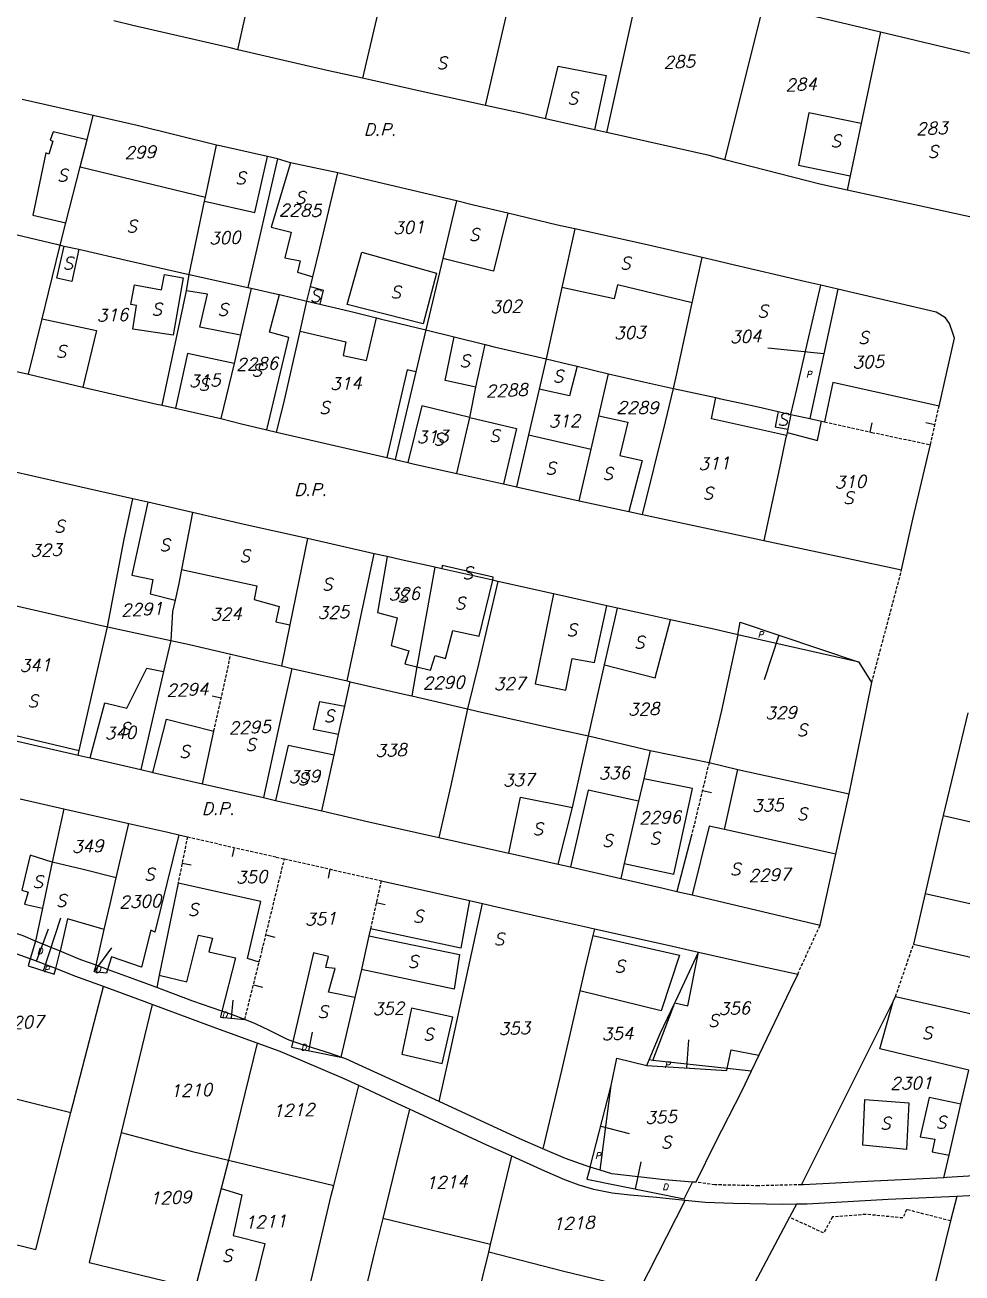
# Model space of a CAD drawing. Extents: x -334462 to -332769, y -29481 to -26664.
# Drawn here: x -333927.8 to -333851.5, y -28750.7 to -28649.1 of the extents above; entities that cross this region are included whole.
import ezdxf
from ezdxf.enums import TextEntityAlignment as Align

# ---------------------------------------------------------------- set-up
doc = ezdxf.new("R2010")
doc.units = 0
doc.header["$MEASUREMENT"] = 0
doc.linetypes.add('HIDDEN', pattern=[0.375, 0.25, -0.125])
for name, color, linetype in [('17', 7, 'CONTINUOUS'), ('18', 7, 'CONTINUOUS'), ('DP$DIVIDING$LINE', 7, 'CONTINUOUS'), ('EASEMENT$BOUNDA$', 7, 'CONTINUOUS'), ('ENC$$ST$$A$$TEXT', 7, 'CONTINUOUS'), ('PARCEL$BOUNDARY', 7, 'CONTINUOUS'), ('PARCEL$NUMBER', 7, 'CONTINUOUS'), ('STRUC$$FOOTPRINT', 7, 'CONTINUOUS')]:
    doc.layers.add(name, color=color, linetype=linetype)
doc.styles.add('ITALICT', font='ITALICT', dxfattribs={"height": 0.2})

msp = doc.modelspace()

# ---------------------------------------------------------------- linework, layer by layer
at = {"layer": '17', "color": 1, "linetype": 'Continuous'}
for p, q in [((-333858.99, -28682.21), (-333858.82, -28681.47)), ((-333872.66, -28711.4), (-333871.93, -28711.57)), ((-333915.05, -28717.32), (-333914.31, -28717.47)), ((-333908.22, -28723.18), (-333907.49, -28723.36))]:
    msp.add_line(p, q, dxfattribs=at)
at = {"layer": '18', "color": 1, "linetype": 'Continuous'}
for p, q in [((-333853.72, -28681.62), (-333854.45, -28681.46)), ((-333911.86, -28703.88), (-333912.6, -28703.72)), ((-333910.8, -28716.06), (-333910.97, -28716.79)), ((-333903, -28717.82), (-333903.16, -28718.55)), ((-333899.23, -28720.53), (-333898.5, -28720.69)), ((-333909.23, -28727.23), (-333908.51, -28727.42))]:
    msp.add_line(p, q, dxfattribs=at)
at = {"layer": 'DP$DIVIDING$LINE', "color": 30, "linetype": 'HIDDEN'}
for p, q in [((-333858.87, -28702.62), (-333856.43, -28693.44)), ((-333864.9, -28726.37), (-333863.08, -28722.39)), ((-333856.92, -28728.18), (-333855.46, -28723.92))]:
    msp.add_line(p, q, dxfattribs=at)
at = {"layer": 'DP$DIVIDING$LINE', "color": 2, "linetype": 'HIDDEN'}
msp.add_lwpolyline([(-333864.6, -28743.52), (-333868.09, -28743.61), (-333871.65, -28743.53), (-333873.21, -28743.32)], dxfattribs=at)
at = {"layer": 'EASEMENT$BOUNDA$', "color": 3, "linetype": 'HIDDEN'}
msp.add_lwpolyline([(-333852.44, -28746.47), (-333856.04, -28745.54), (-333856.33, -28746.23), (-333859.34, -28745.94), (-333862.07, -28746.15), (-333862.79, -28747.45), (-333865.58, -28746.17)], dxfattribs=at)
at = {"layer": 'ENC$$ST$$A$$TEXT', "color": 1, "linetype": 'Continuous'}
for p, q in [((-333862.77, -28675.84), (-333867.33, -28675.38)), ((-333866.43, -28698.77), (-333867.64, -28702.39)), ((-333926.33, -28726.1), (-333924.94, -28721.78)), ((-333926.92, -28725.31), (-333925.93, -28722.69)), ((-333922.21, -28726.19), (-333920.78, -28724.22)), ((-333911.03, -28729.96), (-333910.88, -28728.49)), ((-333904.73, -28732.61), (-333904.43, -28731.09)), ((-333873.93, -28734.01), (-333873.77, -28731.73)), ((-333880.95, -28738.76), (-333878.64, -28739.35)), ((-333878.11, -28743.88), (-333877.66, -28741.66))]:
    msp.add_line(p, q, dxfattribs=at)
at = {"layer": 'PARCEL$BOUNDARY', "color": 7, "linetype": 'Continuous'}
for p, q in [((-333910.51, -28651.07), (-333908.67, -28642.83)), ((-333877.66, -28645.15), (-333880.48, -28657.81)), ((-333870.83, -28660.03), (-333867.65, -28647.37)), ((-333867.65, -28647.37), (-333858.15, -28649.62)), ((-333858.15, -28649.62), (-333859.73, -28657.09)), ((-333922.28, -28656.42), (-333928.07, -28655.13)), ((-333922.78, -28658.42), (-333922.28, -28656.42)), ((-333881.45, -28657.6), (-333885.45, -28656.69)), ((-333859.73, -28657.09), (-333860.63, -28661.35)), ((-333880.48, -28657.81), (-333881.45, -28657.6)), ((-333923.34, -28660.62), (-333922.78, -28658.42)), ((-333913.14, -28663.07), (-333912.24, -28658.84)), ((-333907.29, -28659.96), (-333909.7, -28670.43)), ((-333907.29, -28659.96), (-333908.09, -28659.78)), ((-333906.22, -28660.29), (-333907.29, -28659.96)), ((-333924.51, -28665.18), (-333923.34, -28660.62)), ((-333902.36, -28661.09), (-333906.22, -28660.29)), ((-333860.63, -28661.35), (-333860.87, -28662.5)), ((-333913.21, -28663.42), (-333913.14, -28663.07)), ((-333914.47, -28669.37), (-333913.21, -28663.42)), ((-333892.7, -28663.39), (-333893.81, -28668.07)), ((-333924.97, -28666.99), (-333924.51, -28665.18)), ((-333883.06, -28665.67), (-333884.11, -28670.44)), ((-333924.97, -28666.99), (-333924.66, -28667.06)), ((-333924.66, -28667.06), (-333923.47, -28667.33)), ((-333893.81, -28668.07), (-333895.19, -28673.9)), ((-333873.49, -28671.7), (-333872.68, -28668)), ((-333914.69, -28670.71), (-333914.47, -28669.37)), ((-333914.47, -28669.37), (-333909.7, -28670.43)), ((-333909.7, -28670.43), (-333909.41, -28670.49)), ((-333904.88, -28671.54), (-333904.6, -28670.36)), ((-333904.6, -28670.36), (-333904.41, -28669.57)), ((-333884.11, -28670.44), (-333885.4, -28676.26)), ((-333861.62, -28670.58), (-333863.01, -28670.26)), ((-333916.67, -28680.03), (-333914.69, -28670.71)), ((-333909.41, -28670.49), (-333910.28, -28674.33)), ((-333907.12, -28671.01), (-333904.88, -28671.54)), ((-333905.43, -28673.99), (-333904.88, -28671.54)), ((-333904.88, -28671.54), (-333903.82, -28671.79)), ((-333927.57, -28677.49), (-333926.45, -28672.99)), ((-333910.28, -28674.33), (-333910.8, -28676.63)), ((-333895.19, -28673.9), (-333896, -28677.3)), ((-333895.19, -28673.9), (-333892.88, -28674.47)), ((-333892.88, -28674.47), (-333890.35, -28675.09)), ((-333891.13, -28678.57), (-333890.35, -28675.09)), ((-333885.4, -28676.26), (-333885.97, -28678.72)), ((-333927.57, -28677.49), (-333923.14, -28678.56)), ((-333910.8, -28676.63), (-333911.89, -28681.12)), ((-333896, -28677.3), (-333897.69, -28684.45)), ((-333882.86, -28676.86), (-333880.3, -28677.46)), ((-333881.09, -28680.88), (-333880.3, -28677.46)), ((-333891.6, -28681.03), (-333891.13, -28678.57)), ((-333885.97, -28678.72), (-333886.83, -28682.43)), ((-333875.01, -28678.66), (-333871.58, -28679.41)), ((-333916.67, -28680.03), (-333915.58, -28680.27)), ((-333915.58, -28680.27), (-333911.89, -28681.12)), ((-333866.48, -28680.54), (-333865.45, -28680.77)), ((-333892.66, -28685.58), (-333891.6, -28681.03)), ((-333881.73, -28683.61), (-333881.09, -28680.88)), ((-333865.45, -28680.77), (-333865.71, -28681.99)), ((-333865.45, -28680.77), (-333863.92, -28681.11)), ((-333863.92, -28681.11), (-333862.96, -28681.32)), ((-333862.96, -28681.32), (-333862.71, -28681.38)), ((-333908.15, -28682.03), (-333907.37, -28682.21)), ((-333886.83, -28682.43), (-333887.81, -28686.68)), ((-333865.77, -28682.24), (-333865.82, -28682.5)), ((-333865.71, -28681.99), (-333865.77, -28682.24)), ((-333882.7, -28687.82), (-333881.73, -28683.61)), ((-333898.38, -28684.29), (-333897.69, -28684.45)), ((-333897.69, -28684.45), (-333896.65, -28684.69)), ((-333888.87, -28686.44), (-333887.81, -28686.68)), ((-333887.81, -28686.68), (-333882.7, -28687.82)), ((-333917.85, -28687.93), (-333919.06, -28687.66)), ((-333914.2, -28688.77), (-333917.85, -28687.93)), ((-333878.66, -28688.69), (-333877.55, -28688.93)), ((-333914.2, -28688.77), (-333915.09, -28693.42)), ((-333904.84, -28690.89), (-333906.27, -28697.91)), ((-333899.4, -28692.12), (-333904.84, -28690.89)), ((-333901.61, -28702.49), (-333899.4, -28692.12)), ((-333898.34, -28692.36), (-333899.4, -28692.12)), ((-333894.46, -28693.23), (-333895.92, -28701.35)), ((-333893.89, -28693.36), (-333894.46, -28693.23)), ((-333889.33, -28694.38), (-333889.74, -28694.29)), ((-333884.79, -28695.4), (-333889.33, -28694.38)), ((-333880.44, -28696.37), (-333884.79, -28695.4)), ((-333880.63, -28701.18), (-333879.59, -28696.56)), ((-333879.59, -28696.56), (-333880.44, -28696.37)), ((-333923.43, -28708.15), (-333921.12, -28698.08)), ((-333921.12, -28698.08), (-333915.97, -28699.2)), ((-333906.27, -28697.91), (-333906.95, -28701.25)), ((-333859.9, -28700.96), (-333869.77, -28698.72)), ((-333915.97, -28699.2), (-333916.55, -28701.72)), ((-333916.55, -28701.72), (-333918.4, -28709.71)), ((-333906.95, -28701.25), (-333906.11, -28701.47)), ((-333906.11, -28701.47), (-333901.61, -28702.49)), ((-333895.92, -28701.35), (-333896.34, -28703.71)), ((-333881.93, -28706.97), (-333880.63, -28701.18)), ((-333858.87, -28702.62), (-333859.9, -28700.96)), ((-333901.79, -28704.55), (-333901.35, -28702.55)), ((-333901.61, -28702.49), (-333901.35, -28702.55)), ((-333896.34, -28703.71), (-333891.79, -28704.77)), ((-333902.3, -28706.86), (-333901.79, -28704.55)), ((-333851.05, -28705.08), (-333853.04, -28713.44)), ((-333913.39, -28710.86), (-333912.46, -28706.59)), ((-333902.67, -28708.54), (-333902.3, -28706.86)), ((-333883.25, -28712.79), (-333881.93, -28706.97)), ((-333881.93, -28706.97), (-333876.93, -28708.14)), ((-333923.52, -28708.53), (-333923.43, -28708.15)), ((-333923.52, -28708.53), (-333922.54, -28708.76)), ((-333922.54, -28708.76), (-333918.4, -28709.71)), ((-333903.67, -28713.08), (-333902.67, -28708.54)), ((-333876.93, -28708.14), (-333877.44, -28710.45)), ((-333876.93, -28708.14), (-333872.12, -28709.13)), ((-333917.42, -28709.94), (-333913.39, -28710.86)), ((-333872.12, -28709.13), (-333869.78, -28709.71)), ((-333869.78, -28709.71), (-333860.7, -28711.69)), ((-333913.39, -28710.86), (-333908.41, -28711.97)), ((-333877.44, -28710.45), (-333877.86, -28712.28)), ((-333928.24, -28712.1), (-333924.68, -28712.9)), ((-333908.41, -28711.97), (-333907.44, -28712.22)), ((-333861.78, -28716.6), (-333860.7, -28711.69)), ((-333924.68, -28712.9), (-333925.62, -28717.26)), ((-333884.41, -28717.42), (-333883.25, -28712.79)), ((-333877.86, -28712.28), (-333879.03, -28717.35)), ((-333920.43, -28718.53), (-333919.4, -28714.09)), ((-333915.31, -28715.02), (-333914.61, -28715.18)), ((-333873.57, -28715.17), (-333874.74, -28719.64)), ((-333861.78, -28716.6), (-333870.87, -28714.6)), ((-333894.14, -28715.23), (-333888.43, -28716.52)), ((-333863.08, -28722.39), (-333861.78, -28716.6)), ((-333925.62, -28717.26), (-333926.42, -28721)), ((-333884.41, -28717.42), (-333883.41, -28717.64)), ((-333879.03, -28717.35), (-333879.31, -28718.57)), ((-333915.38, -28718.95), (-333916.91, -28726.44)), ((-333874.74, -28719.64), (-333873.49, -28719.92)), ((-333873.49, -28719.92), (-333863.08, -28722.39)), ((-333854.52, -28719.81), (-333855.46, -28723.92)), ((-333926.42, -28721), (-333926.99, -28723.67)), ((-333891.64, -28720.38), (-333890.59, -28720.61)), ((-333922.06, -28725.65), (-333921.4, -28722.74)), ((-333899.71, -28722.68), (-333899.83, -28723.24)), ((-333881.46, -28722.67), (-333881.59, -28723.21)), ((-333927.42, -28725.12), (-333932.27, -28723.39)), ((-333924.97, -28724.5), (-333926.99, -28723.67)), ((-333855.46, -28723.92), (-333848.28, -28725.55)), ((-333925.34, -28725.91), (-333927.42, -28725.12)), ((-333921.13, -28725.99), (-333922.06, -28725.65)), ((-333900.44, -28725.98), (-333900.98, -28728.27)), ((-333916.91, -28726.44), (-333917.12, -28727.46)), ((-333924.11, -28737.65), (-333921.44, -28727.38)), ((-333900.98, -28728.27), (-333902.11, -28733.13)), ((-333857.13, -28728.6), (-333856.92, -28728.18)), ((-333917.48, -28728.85), (-333920.02, -28739.26)), ((-333864.6, -28743.52), (-333857.13, -28728.6)), ((-333908.93, -28732), (-333911.27, -28741.51)), ((-333877.19, -28733.8), (-333877, -28733.35)), ((-333876.69, -28733.39), (-333877, -28733.35)), ((-333870.65, -28734.05), (-333876.69, -28733.39)), ((-333868.06, -28732.97), (-333868.69, -28734.27)), ((-333868.69, -28734.27), (-333870.65, -28734.05)), ((-333851.6, -28736.95), (-333850.96, -28734.19)), ((-333902.69, -28743.59), (-333900.66, -28735.45)), ((-333880.98, -28742.34), (-333880.1, -28735.44)), ((-333896.51, -28737.37), (-333898.7, -28746.27)), ((-333852.56, -28741.12), (-333851.6, -28736.95)), ((-333911.27, -28741.51), (-333911.87, -28743.84)), ((-333911.27, -28741.51), (-333902.69, -28743.59)), ((-333889.92, -28748.4), (-333888.2, -28741.2)), ((-333852.99, -28742.96), (-333852.56, -28741.12)), ((-333880.98, -28742.34), (-333881.8, -28742.08)), ((-333873.21, -28743.32), (-333873.47, -28743.3)), ((-333911.87, -28743.84), (-333913.99, -28751.96)), ((-333851.93, -28744.49), (-333852.44, -28746.47)), ((-333877.8, -28752.11), (-333874.06, -28744.82)), ((-333865.01, -28745.11), (-333865.58, -28746.17)), ((-333889.92, -28748.4), (-333898.7, -28746.27)), ((-333865.58, -28746.17), (-333868.67, -28752)), ((-333852.44, -28746.47), (-333854.09, -28753.14)), ((-333890.07, -28749.02), (-333889.92, -28748.4)), ((-333891.85, -28756.36), (-333890.07, -28749.02))]:
    msp.add_line(p, q, dxfattribs=at)
at = {"layer": 'PARCEL$BOUNDARY', "color": 2, "linetype": 'HIDDEN'}
for p, q in [((-333912.46, -28706.59), (-333911.08, -28700.3)), ((-333872.12, -28709.13), (-333873.57, -28715.17)), ((-333914.61, -28715.18), (-333915.38, -28718.95)), ((-333898.84, -28718.76), (-333899.71, -28722.68)), ((-333909.95, -28730.07), (-333908.77, -28725.4))]:
    msp.add_line(p, q, dxfattribs=at)
at = {"layer": 'PARCEL$BOUNDARY', "color": 7, "linetype": 'Continuous'}
for points in [[(-333897.37, -28640.6), (-333898.18, -28644.11), (-333900.34, -28653.4)], [(-333890.33, -28655.61), (-333889.21, -28650.81), (-333887.39, -28642.97)], [(-333910.51, -28651.07), (-333911.14, -28650.92), (-333919.06, -28649.09), (-333920.6, -28648.73)], [(-333858.15, -28649.62), (-333847.09, -28652.25), (-333849.77, -28664.94)], [(-333900.34, -28653.4), (-333903.23, -28652.75), (-333906.41, -28652.02), (-333910.51, -28651.07)], [(-333890.33, -28655.61), (-333895.4, -28654.5), (-333900.34, -28653.4)], [(-333885.45, -28656.69), (-333887.56, -28656.21), (-333890.33, -28655.61)], [(-333912.24, -28658.84), (-333918.7, -28657.24), (-333922.28, -28656.42)], [(-333870.83, -28660.03), (-333872.12, -28659.7), (-333879.84, -28657.96), (-333880.48, -28657.81)], [(-333908.09, -28659.78), (-333911.85, -28658.94), (-333912.24, -28658.84)], [(-333860.87, -28662.5), (-333863.09, -28662.01), (-333870.83, -28660.03)], [(-333904.41, -28669.57), (-333903.84, -28667.23), (-333902.36, -28661.09)], [(-333892.7, -28663.39), (-333898.13, -28662.09), (-333902.36, -28661.09)], [(-333849.77, -28664.94), (-333854.49, -28663.9), (-333860.87, -28662.5)], [(-333888.52, -28664.39), (-333891.31, -28663.73), (-333892.7, -28663.39)], [(-333934.47, -28664.74), (-333925.28, -28666.92), (-333924.97, -28666.99)], [(-333883.06, -28665.67), (-333884.48, -28665.36), (-333888.52, -28664.39)], [(-333872.68, -28668), (-333877.42, -28666.9), (-333883.06, -28665.67)], [(-333926.45, -28672.99), (-333925.92, -28670.87), (-333924.97, -28666.99)], [(-333923.47, -28667.33), (-333919.25, -28668.3), (-333914.47, -28669.37)], [(-333863.01, -28670.26), (-333863.75, -28670.08), (-333864.23, -28669.97), (-333870.52, -28668.51), (-333871.52, -28668.28), (-333872.68, -28668)], [(-333865.45, -28680.77), (-333864.98, -28678.72), (-333864.08, -28674.81), (-333863.01, -28670.26)], [(-333909.41, -28670.49), (-333907.29, -28670.97), (-333907.12, -28671.01)], [(-333853.38, -28680.1), (-333852.12, -28674.56), (-333852.25, -28674.16), (-333852.52, -28673.36), (-333852.86, -28672.92), (-333853.61, -28672.44), (-333861.62, -28670.58)], [(-333903.82, -28671.79), (-333901.39, -28672.37), (-333899.21, -28672.91)], [(-333875.01, -28678.66), (-333874.77, -28677.58), (-333873.49, -28671.7)], [(-333899.21, -28672.91), (-333898.92, -28672.98), (-333895.19, -28673.9)], [(-333907.37, -28682.21), (-333906.75, -28679.86), (-333905.43, -28673.99)], [(-333890.35, -28675.09), (-333889.63, -28675.27), (-333885.4, -28676.26)], [(-333933.1, -28676.25), (-333931.97, -28676.51), (-333927.57, -28677.49)], [(-333885.4, -28676.26), (-333883.58, -28676.69), (-333882.86, -28676.86)], [(-333880.3, -28677.46), (-333877.46, -28678.12), (-333875.01, -28678.66)], [(-333923.14, -28678.56), (-333917.11, -28679.93), (-333916.67, -28680.03)], [(-333877.55, -28688.93), (-333875.68, -28681.39), (-333875.01, -28678.66)], [(-333871.58, -28679.41), (-333871.31, -28679.47), (-333869.61, -28679.84), (-333868.11, -28680.17), (-333866.48, -28680.54)], [(-333911.89, -28681.12), (-333910.22, -28681.54), (-333908.15, -28682.03)], [(-333907.37, -28682.21), (-333901.34, -28683.6), (-333898.38, -28684.29)], [(-333865.82, -28682.5), (-333865.88, -28682.76), (-333866.31, -28684.76), (-333867.67, -28691.04)], [(-333856.43, -28693.44), (-333855.51, -28689.31), (-333854.09, -28683.24)], [(-333919.06, -28687.66), (-333922.68, -28686.83), (-333929.12, -28685.37)], [(-333896.65, -28684.69), (-333896.11, -28684.82), (-333892.66, -28685.58)], [(-333892.66, -28685.58), (-333889.01, -28686.41), (-333888.87, -28686.44)], [(-333921.12, -28698.08), (-333919.76, -28690.94), (-333919.06, -28687.66)], [(-333882.7, -28687.82), (-333881.93, -28687.99), (-333878.66, -28688.69)], [(-333904.84, -28690.89), (-333909.99, -28689.73), (-333914.2, -28688.77)], [(-333877.55, -28688.93), (-333867.9, -28690.99), (-333867.67, -28691.04)], [(-333867.67, -28691.04), (-333861.14, -28692.44), (-333856.43, -28693.44)], [(-333894.46, -28693.23), (-333897.2, -28692.62), (-333898.34, -28692.36)], [(-333915.09, -28693.42), (-333915.31, -28694.56), (-333915.62, -28695.92)], [(-333889.74, -28694.29), (-333890.71, -28694.07), (-333893.89, -28693.36)], [(-333889.33, -28694.38), (-333890.91, -28701.13), (-333891.79, -28704.77)], [(-333931.42, -28695.72), (-333926.42, -28696.86), (-333921.98, -28697.89), (-333921.12, -28698.08)], [(-333915.62, -28695.92), (-333915.83, -28696.82), (-333915.97, -28699.2)], [(-333875.27, -28697.51), (-333877.47, -28697.03), (-333879.59, -28696.56)], [(-333869.77, -28698.72), (-333871.74, -28698.27), (-333875.27, -28697.51)], [(-333869.77, -28698.72), (-333871.12, -28704.89), (-333872.12, -28709.13)], [(-333915.97, -28699.2), (-333914.45, -28699.53), (-333911.08, -28700.3)], [(-333911.08, -28700.3), (-333908.42, -28700.92), (-333906.95, -28701.25)], [(-333906.11, -28701.47), (-333907.26, -28706.61), (-333908.41, -28711.97)], [(-333901.35, -28702.55), (-333897.09, -28703.54), (-333896.34, -28703.71)], [(-333860.7, -28711.69), (-333859.73, -28706.9), (-333858.87, -28702.62)], [(-333891.79, -28704.77), (-333893.18, -28711.12), (-333894.14, -28715.23)], [(-333891.79, -28704.77), (-333891.02, -28704.95), (-333884.84, -28706.33), (-333881.93, -28706.97)], [(-333933.58, -28706.23), (-333929.19, -28707.23), (-333923.52, -28708.53)], [(-333918.4, -28709.71), (-333917.51, -28709.92), (-333917.42, -28709.94)], [(-333924.68, -28712.9), (-333923.01, -28713.28), (-333919.4, -28714.09)], [(-333907.44, -28712.22), (-333905.74, -28712.6), (-333903.67, -28713.08)], [(-333903.67, -28713.08), (-333899.84, -28713.95), (-333894.14, -28715.23)], [(-333919.4, -28714.09), (-333916.22, -28714.81), (-333915.31, -28715.02)], [(-333853.04, -28713.44), (-333853.29, -28714.49), (-333854.52, -28719.81)], [(-333853.04, -28713.44), (-333845.81, -28715.1), (-333841.75, -28716.01)], [(-333870.87, -28714.6), (-333872.12, -28714.31), (-333873.49, -28719.92)], [(-333888.43, -28716.52), (-333887.91, -28716.63), (-333884.41, -28717.42)], [(-333883.41, -28717.64), (-333881.88, -28717.98), (-333879.31, -28718.57)], [(-333921.4, -28722.74), (-333921.19, -28721.82), (-333920.92, -28720.67), (-333920.43, -28718.53)], [(-333898.84, -28718.76), (-333895.87, -28719.42), (-333891.64, -28720.38)], [(-333879.31, -28718.57), (-333875.85, -28719.37), (-333874.74, -28719.64)], [(-333926.99, -28723.67), (-333928, -28723.25), (-333929.93, -28722.6), (-333932.78, -28721.74), (-333937.02, -28720.44)], [(-333894.12, -28736.75), (-333893.34, -28733.35), (-333891.59, -28725.22), (-333890.59, -28720.61)], [(-333890.59, -28720.61), (-333889.06, -28720.96), (-333886.52, -28721.53), (-333885.19, -28721.83), (-333882.26, -28722.49), (-333881.46, -28722.67)], [(-333899.83, -28723.24), (-333900.33, -28725.47), (-333900.44, -28725.98)], [(-333881.59, -28723.21), (-333882.2, -28725.83), (-333882.65, -28727.74)], [(-333881.46, -28722.67), (-333875.45, -28724.02), (-333872.97, -28724.58)], [(-333922.06, -28725.65), (-333923.31, -28725.19), (-333924.97, -28724.5)], [(-333874.91, -28728.7), (-333874.84, -28728.55), (-333872.97, -28724.58)], [(-333872.97, -28724.58), (-333868.64, -28725.55), (-333864.9, -28726.37)], [(-333921.44, -28727.38), (-333923.8, -28726.53), (-333925.34, -28725.91)], [(-333917.12, -28727.46), (-333918.74, -28726.87), (-333921.13, -28725.99)], [(-333864.9, -28726.37), (-333865.49, -28727.59), (-333868.06, -28732.97)], [(-333917.48, -28728.85), (-333918.13, -28728.61), (-333921.44, -28727.38)], [(-333911.81, -28729.39), (-333914.18, -28728.56), (-333916.54, -28727.68), (-333917.12, -28727.46)], [(-333882.65, -28727.74), (-333883.47, -28731.28), (-333884.15, -28734.21), (-333885.65, -28740.6)], [(-333856.92, -28728.18), (-333852.58, -28729.18), (-333849.94, -28729.78)], [(-333944.19, -28729.19), (-333945.27, -28734.17), (-333945.75, -28736.18), (-333947.53, -28743.71), (-333937.84, -28746.1), (-333926.96, -28748.79), (-333924.11, -28737.65)], [(-333908.93, -28732), (-333912.29, -28730.76), (-333917.48, -28728.85)], [(-333909.95, -28730.07), (-333910.95, -28729.69), (-333911.81, -28729.39)], [(-333877, -28733.35), (-333876.09, -28731.2), (-333874.91, -28728.7)], [(-333906.02, -28731.86), (-333906.45, -28731.7), (-333907.92, -28730.95), (-333909.06, -28730.42), (-333909.95, -28730.07)], [(-333934.28, -28731.55), (-333935.18, -28734.9), (-333924.11, -28737.65)], [(-333900.66, -28735.45), (-333901.89, -28734.88), (-333907.07, -28732.68), (-333908.93, -28732)], [(-333902.11, -28733.13), (-333902.95, -28732.83), (-333905.38, -28732.08), (-333905.78, -28731.95), (-333906.02, -28731.86)], [(-333894.12, -28736.75), (-333895.07, -28736.32), (-333900.34, -28733.88), (-333901.71, -28733.27), (-333902.11, -28733.13)], [(-333880.1, -28735.44), (-333879.63, -28733.22), (-333877.19, -28733.8)], [(-333868.69, -28734.27), (-333869.46, -28735.88), (-333871.66, -28740.17), (-333873.21, -28743.32)], [(-333896.51, -28737.37), (-333897.11, -28737.1), (-333900.66, -28735.45)], [(-333888.2, -28741.2), (-333890.22, -28740.3), (-333896.51, -28737.37)], [(-333885.65, -28740.6), (-333887.53, -28739.78), (-333889.7, -28738.79), (-333894.12, -28736.75)], [(-333920.02, -28739.26), (-333922.62, -28749.87), (-333913.99, -28751.96)], [(-333920.02, -28739.26), (-333914.3, -28740.78), (-333911.27, -28741.51)], [(-333874.06, -28744.82), (-333876.39, -28744.57), (-333878.55, -28744.37), (-333880.02, -28744.21), (-333881.5, -28743.91), (-333882.71, -28743.57), (-333883.87, -28743.11), (-333885.49, -28742.42), (-333888.2, -28741.2)], [(-333881.8, -28742.08), (-333882.12, -28741.99), (-333883.81, -28741.39), (-333885.65, -28740.6)], [(-333873.47, -28743.3), (-333875.75, -28743.12), (-333880.05, -28742.64), (-333880.98, -28742.34)], [(-333844.65, -28742.42), (-333846.92, -28742.58), (-333852.77, -28742.94), (-333852.99, -28742.96)], [(-333909.47, -28753.05), (-333905.19, -28754.08), (-333902.9, -28744.41), (-333902.69, -28743.59)], [(-333852.99, -28742.96), (-333858.69, -28743.23), (-333864.44, -28743.52), (-333864.6, -28743.52)], [(-333851.93, -28744.49), (-333857.53, -28744.73), (-333864.12, -28745.1), (-333865.01, -28745.11)], [(-333837.39, -28743.7), (-333837.89, -28743.72), (-333851.93, -28744.49)], [(-333865.01, -28745.11), (-333866.12, -28745.12), (-333870.15, -28745.05), (-333872.44, -28744.98), (-333874.06, -28744.82)], [(-333898.7, -28746.27), (-333899.38, -28749), (-333900.84, -28755.14), (-333894.15, -28756.75), (-333892.07, -28757.26)], [(-333877.8, -28752.11), (-333879.22, -28751.73), (-333883.94, -28750.59), (-333890.07, -28749.02)]]:
    msp.add_lwpolyline(points, dxfattribs=at)
at = {"layer": 'PARCEL$BOUNDARY', "color": 2, "linetype": 'HIDDEN'}
for points in [[(-333854.09, -28683.24), (-333853.75, -28681.75), (-333853.38, -28680.1)], [(-333862.71, -28681.38), (-333858.85, -28682.24), (-333854.09, -28683.24)], [(-333914.61, -28715.18), (-333909.48, -28716.36), (-333907.38, -28716.83), (-333906.71, -28716.98)], [(-333908.77, -28725.4), (-333908.52, -28724.4), (-333906.71, -28716.98)], [(-333906.71, -28716.98), (-333902.67, -28717.89), (-333898.84, -28718.76)]]:
    msp.add_lwpolyline(points, dxfattribs=at)
at = {"layer": 'STRUC$$FOOTPRINT', "color": 1, "linetype": 'Continuous'}
for p, q in [((-333923.34, -28660.62), (-333913.14, -28663.07)), ((-333901.61, -28671.83), (-333900.41, -28667.56)), ((-333861.62, -28670.58), (-333863.92, -28681.11)), ((-333915.78, -28674.31), (-333919.07, -28673.82)), ((-333886.83, -28682.43), (-333881.73, -28683.61)), ((-333933.49, -28705.79), (-333923.43, -28708.15)), ((-333870.87, -28714.6), (-333869.78, -28709.71)), ((-333926.99, -28723.67), (-333927.42, -28725.12)), ((-333925.34, -28725.91), (-333924.97, -28724.5)), ((-333896.37, -28729.15), (-333897.15, -28732.88)), ((-333876.69, -28733.39), (-333874.91, -28728.7)), ((-333881.8, -28742.08), (-333880.1, -28735.44)), ((-333859.43, -28736.57), (-333855.84, -28736.86))]:
    msp.add_line(p, q, dxfattribs=at)
for points in [[(-333885.45, -28656.69), (-333884.41, -28652.4), (-333880.49, -28653.17), (-333881.45, -28657.6)], [(-333859.73, -28657.09), (-333863.99, -28656.2), (-333864.83, -28660.47), (-333860.63, -28661.35)], [(-333922.78, -28658.42), (-333925.54, -28657.77), (-333925.8, -28658.44), (-333925.58, -28658.53), (-333925.91, -28659.57), (-333926.14, -28659.47), (-333927.22, -28664.56), (-333924.51, -28665.18)], [(-333913.21, -28663.42), (-333909.13, -28664.33), (-333908.09, -28659.78)], [(-333906.22, -28660.29), (-333907.8, -28665.52), (-333906.15, -28665.94), (-333906.68, -28668.01), (-333905.44, -28668.27), (-333905.66, -28669.19), (-333904.41, -28669.57)], [(-333888.52, -28664.39), (-333889.67, -28669.1), (-333893.81, -28668.07)], [(-333923.47, -28667.33), (-333924.03, -28669.95), (-333925.26, -28669.68), (-333924.66, -28667.06)], [(-333900.41, -28667.56), (-333894.32, -28669.28), (-333895.41, -28673.41), (-333901.61, -28671.83)], [(-333919.07, -28673.82), (-333918.76, -28671.9), (-333919.23, -28671.81), (-333918.92, -28670.22), (-333916.74, -28670.64), (-333916.47, -28669.37), (-333914.95, -28669.64), (-333915.78, -28674.31)], [(-333904.6, -28670.36), (-333903.55, -28670.66), (-333903.82, -28671.79)], [(-333873.49, -28671.7), (-333879.57, -28670.23), (-333879.85, -28671.35), (-333884.11, -28670.44)], [(-333910.28, -28674.33), (-333913.61, -28673.66), (-333912.99, -28670.99), (-333914.69, -28670.71)], [(-333908.15, -28682.03), (-333906.35, -28674.5), (-333907.92, -28674.08), (-333907.12, -28671.01)], [(-333926.45, -28672.99), (-333922.03, -28673.95), (-333923.14, -28678.56)], [(-333905.43, -28673.99), (-333901.72, -28674.86), (-333901.92, -28675.97), (-333900.03, -28676.39), (-333899.21, -28672.91)], [(-333891.13, -28678.57), (-333893.62, -28678.02), (-333892.88, -28674.47)], [(-333910.8, -28676.63), (-333914.61, -28675.81), (-333915.58, -28680.27)], [(-333896, -28677.3), (-333896.71, -28677.15), (-333898.38, -28684.29)], [(-333882.86, -28676.86), (-333883.48, -28679.26), (-333885.97, -28678.72)], [(-333853.38, -28680.1), (-333862.04, -28678.17), (-333862.71, -28681.38)], [(-333865.82, -28682.5), (-333871.93, -28681.14), (-333871.58, -28679.41)], [(-333891.6, -28681.03), (-333895.51, -28680.08), (-333896.65, -28684.69)], [(-333866.48, -28680.54), (-333866.73, -28681.78), (-333865.71, -28681.99)], [(-333891.6, -28681.03), (-333887.8, -28681.93), (-333888.87, -28686.44)], [(-333881.09, -28680.88), (-333878.74, -28681.4), (-333879.38, -28684.13), (-333877.58, -28684.54), (-333878.66, -28688.69)], [(-333865.77, -28682.24), (-333863.29, -28682.91), (-333862.96, -28681.32)], [(-333917.85, -28687.93), (-333919.14, -28693.86), (-333917.42, -28694.22), (-333917.64, -28695.38), (-333915.62, -28695.92)], [(-333898.34, -28692.36), (-333899.13, -28696.9), (-333897.54, -28697.34), (-333898.03, -28699.61), (-333896.59, -28700.04), (-333896.9, -28701.1), (-333895.92, -28701.35)], [(-333915.09, -28693.42), (-333908.95, -28694.75), (-333909.19, -28695.85), (-333907.13, -28696.43), (-333907.4, -28697.67), (-333906.27, -28697.91)], [(-333889.74, -28694.29), (-333889.71, -28694.04), (-333893.85, -28693.07), (-333893.89, -28693.36)], [(-333895.92, -28701.35), (-333894.81, -28701.62), (-333894.43, -28700.42), (-333893.59, -28700.66), (-333892.99, -28698.37), (-333890.85, -28698.83), (-333889.74, -28694.29)], [(-333884.79, -28695.4), (-333886.28, -28702.71), (-333883.79, -28703.24), (-333883.28, -28700.66), (-333881.45, -28700.99), (-333880.44, -28696.37)], [(-333880.63, -28701.18), (-333876.52, -28702.23), (-333875.27, -28697.51)], [(-333869.77, -28698.72), (-333869.59, -28697.71), (-333859.9, -28700.96)], [(-333922.54, -28708.76), (-333921.35, -28704.28), (-333919.56, -28704.71), (-333917.91, -28701.44), (-333916.55, -28701.72)], [(-333902.3, -28706.86), (-333904.35, -28706.44), (-333903.84, -28704.15), (-333901.79, -28704.55)], [(-333917.42, -28709.94), (-333916.33, -28705.6), (-333912.46, -28706.59)], [(-333902.67, -28708.54), (-333906.42, -28707.74), (-333907.44, -28712.22)], [(-333879.03, -28717.35), (-333874.98, -28718.22), (-333873.46, -28711.26), (-333877.44, -28710.45)], [(-333888.43, -28716.52), (-333887.49, -28711.94), (-333883.25, -28712.79)], [(-333877.86, -28712.28), (-333881.97, -28711.37), (-333883.41, -28717.64)], [(-333915.31, -28715.02), (-333917.27, -28722.94), (-333917.59, -28722.8), (-333918.35, -28725.81), (-333920.81, -28724.96), (-333921.13, -28725.99)], [(-333925.62, -28717.26), (-333927.42, -28716.69), (-333928.11, -28719.54), (-333927.6, -28719.69), (-333927.88, -28720.67), (-333926.42, -28721)], [(-333920.43, -28718.53), (-333923.11, -28717.85), (-333925.62, -28717.26)], [(-333908.77, -28725.4), (-333909.73, -28725.1), (-333908.63, -28720.44), (-333915.38, -28718.95)], [(-333854.52, -28719.81), (-333847.36, -28721.41), (-333848.28, -28725.55)], [(-333891.64, -28720.38), (-333892.35, -28724.24), (-333899.71, -28722.68)], [(-333921.4, -28722.74), (-333924.38, -28721.85), (-333924.97, -28724.5)], [(-333916.91, -28726.44), (-333914.67, -28727), (-333913.72, -28723.19), (-333912.58, -28723.43), (-333912.87, -28724.55), (-333910.71, -28725.04), (-333911.81, -28729.39)], [(-333899.83, -28723.24), (-333892.44, -28724.77), (-333892.89, -28727.6), (-333900.44, -28725.98)], [(-333881.59, -28723.21), (-333874.52, -28724.83), (-333876.03, -28729.35), (-333882.65, -28727.74)], [(-333927.42, -28725.12), (-333927.59, -28725.7), (-333925.46, -28726.38), (-333925.34, -28725.91)], [(-333900.98, -28728.27), (-333903.11, -28727.84), (-333902.59, -28725.91), (-333903.35, -28725.82), (-333903.13, -28724.92), (-333904.35, -28724.64), (-333906.02, -28731.86)], [(-333874.91, -28728.7), (-333873.84, -28728.94), (-333872.97, -28724.58)], [(-333921.13, -28725.99), (-333921.22, -28726.3), (-333922.21, -28726.19), (-333922.06, -28725.65)], [(-333911.81, -28729.39), (-333911.93, -28729.86), (-333909.95, -28730.07)], [(-333897.15, -28732.88), (-333893.86, -28733.64), (-333893, -28729.87), (-333896.37, -28729.15)], [(-333850.96, -28734.19), (-333858.22, -28732.45), (-333857.13, -28728.6)], [(-333906.02, -28731.86), (-333906.13, -28732.33), (-333902.11, -28733.13)], [(-333870.65, -28734.05), (-333870.32, -28732.54), (-333868.06, -28732.97)], [(-333877.19, -28733.8), (-333870.68, -28734.21), (-333870.65, -28734.05)], [(-333851.6, -28736.95), (-333854.19, -28736.42), (-333854.92, -28739.61), (-333853.74, -28739.82), (-333853.95, -28740.84), (-333852.56, -28741.12)], [(-333855.84, -28736.86), (-333856.04, -28740.65), (-333859.59, -28740.31), (-333859.43, -28736.57)], [(-333881.8, -28742.08), (-333882.07, -28743.07), (-333874.14, -28744.68), (-333873.47, -28743.3)], [(-333911.87, -28743.84), (-333910.17, -28744.35), (-333910.88, -28747.67), (-333908.32, -28748.32), (-333909.47, -28753.05)]]:
    msp.add_lwpolyline(points, dxfattribs=at)

# ---------------------------------------------------------------- texts
at = {"layer": 'DP$DIVIDING$LINE', "color": 2, "linetype": 'Continuous', "style": 'ITALICT'}
for p in [(-333898.93, -28657.57), (-333904.59, -28686.9), (-333912.12, -28712.88)]:
    msp.add_text('D.P.', height=1, dxfattribs=at).set_placement(p, align=Align.MIDDLE)
at = {"layer": 'ENC$$ST$$A$$TEXT', "color": 1, "linetype": 'Continuous', "style": 'ITALICT'}
for s, p in [('P', (-333863.99, -28677.51)), ('P', (-333867.93, -28698.71)), ('D', (-333926.64, -28724.49)), ('P', (-333926.09, -28725.97)), ('D', (-333921.91, -28726)), ('D', (-333911.59, -28729.69)), ('D', (-333905.14, -28732.33)), ('P', (-333875.52, -28733.75)), ('P', (-333881.18, -28741.16)), ('D', (-333875.68, -28743.7))]:
    msp.add_text(s, height=0.5, dxfattribs=at).set_placement(p, align=Align.MIDDLE)
at = {"layer": 'PARCEL$NUMBER', "color": 7, "linetype": 'Continuous', "style": 'ITALICT'}
for s, p in [('285', (-333874.55, -28652.06)), ('284', (-333864.63, -28653.9)), ('283', (-333853.98, -28657.47)), ('299', (-333918.46, -28659.42)), ('301', (-333896.58, -28665.55)), ('300', (-333911.57, -28666.39)), ('302', (-333888.67, -28671.99)), ('316', (-333920.72, -28672.68)), ('303', (-333878.58, -28674.12)), ('304', (-333869.14, -28674.43)), ('305', (-333859.16, -28676.5)), ('315', (-333913.21, -28678.03)), ('314', (-333901.71, -28678.25)), ('2288', (-333888.61, -28678.82)), ('312', (-333883.91, -28681.32)), ('313', (-333894.65, -28682.59)), ('311', (-333871.71, -28684.77)), ('310', (-333860.61, -28686.27)), ('323', (-333926.14, -28691.83)), ('326', (-333896.96, -28695.39)), ('324', (-333911.48, -28697.04)), ('325', (-333902.73, -28696.9)), ('341', (-333927.01, -28701.21)), ('2294', (-333914.62, -28703.19)), ('327', (-333888.38, -28702.7)), ('328', (-333877.45, -28704.78)), ('329', (-333866.26, -28705.07)), ('2295', (-333909.55, -28706.26)), ('340', (-333920.07, -28706.71)), ('338', (-333898.03, -28708.13)), ('339', (-333905.09, -28710.27)), ('337', (-333887.64, -28710.55)), ('336', (-333879.85, -28709.99)), ('335', (-333867.34, -28712.62)), ('349', (-333922.74, -28715.95)), ('350', (-333909.39, -28718.46)), ('2297', (-333867.2, -28718.29)), ('2300', (-333918.46, -28720.45)), ('351', (-333903.76, -28721.87)), ('352', (-333898.25, -28729.17)), ('356', (-333870.06, -28729.16)), ('1207', (-333928.05, -28730.29)), ('353', (-333887.99, -28730.79)), ('354', (-333879.58, -28731.22)), ('1210', (-333914.31, -28735.82)), ('1212', (-333905.97, -28737.44)), ('355', (-333876.04, -28738.02)), ('1214', (-333893.5, -28743.31)), ('1209', (-333915.99, -28744.57)), ('1211', (-333908.25, -28746.53)), ('1218', (-333883.16, -28746.65))]:
    msp.add_text(s, height=1, rotation=2.1037, dxfattribs=at).set_placement(p, align=Align.MIDDLE)
at = {"layer": 'PARCEL$NUMBER', "color": 1, "linetype": 'Continuous', "style": 'ITALICT'}
for s, rotation, p in [('2285', 358.7951, (-333905.44, -28664.15)), ('2286', 1.8414, (-333908.94, -28676.66)), ('2289', 359.5247, (-333877.95, -28680.22)), ('2291', 2.6896, (-333918.32, -28696.65)), ('2290', 1.3505, (-333893.74, -28702.62)), ('2296', 1.5716, (-333876.12, -28713.6)), ('2301', 0.832, (-333855.65, -28735.25))]:
    msp.add_text(s, height=1, rotation=rotation, dxfattribs=at).set_placement(p, align=Align.MIDDLE)
at = {"layer": 'STRUC$$FOOTPRINT', "color": 1, "linetype": 'Continuous', "style": 'ITALICT'}
for p in [(-333893.89, -28652.15), (-333883.22, -28655.02), (-333861.8, -28658.51), (-333853.89, -28659.38), (-333924.81, -28661.31), (-333910.29, -28661.53), (-333905.43, -28663.12), (-333919.15, -28665.45), (-333891.27, -28666.14), (-333924.35, -28668.46), (-333878.94, -28668.46), (-333897.66, -28670.82), (-333904.21, -28671.12), (-333917.12, -28672.22), (-333911.73, -28672.24), (-333867.75, -28672.37), (-333859.55, -28674.53), (-333924.92, -28675.65), (-333892.02, -28676.42), (-333908.97, -28677.18), (-333884.42, -28677.67), (-333913.29, -28678.34), (-333903.46, -28680.23), (-333866.11, -28681.19), (-333894.16, -28682.81), (-333889.62, -28682.52), (-333885.03, -28685.17), (-333880.39, -28685.61), (-333872.22, -28687.21), (-333860.78, -28687.57), (-333925.05, -28689.9), (-333916.48, -28691.42), (-333909.95, -28692.3), (-333891.79, -28693.69), (-333903.23, -28694.62), (-333897.07, -28695.6), (-333892.4, -28696.16), (-333883.31, -28698.34), (-333877.81, -28699.34), (-333927.22, -28704.13), (-333903.09, -28705.35), (-333919.71, -28706.38), (-333864.56, -28706.49), (-333914.86, -28708.25), (-333909.47, -28707.67), (-333905.21, -28710.47), (-333864.55, -28713.32), (-333886.07, -28714.55), (-333880.4, -28715.49), (-333876.54, -28715.31), (-333917.72, -28718.24), (-333869.99, -28717.82), (-333926.81, -28718.85), (-333924.9, -28720.38), (-333914.15, -28721.12), (-333895.83, -28721.67), (-333889.24, -28723.52), (-333896.25, -28725.35), (-333879.41, -28725.73), (-333903.6, -28729.44), (-333871.78, -28730.15), (-333895, -28731.28), (-333854.37, -28731.16), (-333857.76, -28738.53), (-333853.22, -28738.45), (-333875.62, -28740.06), (-333911.39, -28749.3)]:
    msp.add_text('S', height=1, dxfattribs=at).set_placement(p, align=Align.MIDDLE)

doc.saveas('drawing.dxf')
